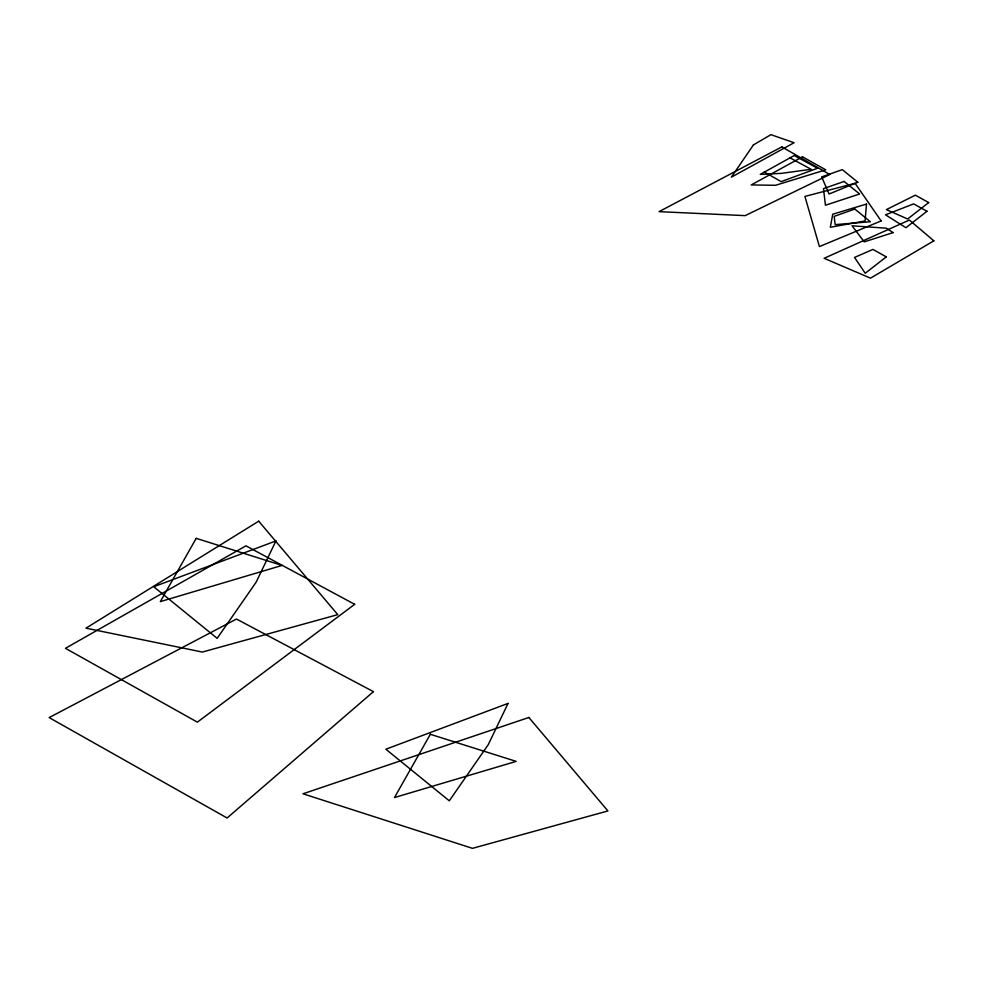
<?xml version="1.0" encoding="UTF-8"?>
<svg xmlns="http://www.w3.org/2000/svg" width="983" height="983" viewBox="0 0 983 983"><rect width="100%" height="100%" fill="white"/><g stroke="black" fill="none" stroke-linecap="round" stroke-linejoin="round"><path stroke-width="1.47" d="M790.099 157.919L811.135 169.297L781.424 173.377L760.24 174.384L794.227 155.535L817.561 168.24L781.153 181.646L764.381 172M866.49 204.083L865.077 220.966L830.328 227.282L832.748 214.208L866.49 204.083M275.928 540.933L256.108 582.243L217.169 638.348L153.741 586.753L275.928 540.933M508.051 703.398L488.232 744.709L449.292 800.813L385.864 749.206L508.051 703.398M196.195 538.34L160.34 601.608L282.06 565.434L196.195 538.34M430.333 734.289L394.478 797.545L516.198 761.383L430.333 734.289M753.457 144.894L731.34 177.161L794.092 142.732L770.93 134.659L753.457 144.894M373.429 691.639L227.098 817.991L49.15 717.59L236.473 619.044L373.429 691.639M928.689 202.572L907.653 218.988L886.396 209.612L915.345 195.175L928.689 202.572M926.981 211.284L905.933 227.7L885.511 214.835L913.637 203.886L926.981 211.284M886.285 256.858L865.237 273.274L854.534 257.435L872.929 249.424L886.285 256.858M354.666 604.312L197.374 722.149L65.443 648.313L245.934 545.823L354.666 604.312M258.713 521.187L85.976 628.162L202.326 652.048L337.783 614.645L258.713 521.187M933.85 240.823L870.496 278.164L824.123 258.296L909.361 220.045L933.85 240.823M802.484 156.801L751.233 184.939L775.562 185.283L825.769 169.838L802.484 156.801M781.854 146.885L659.04 211.652L745.175 215.633L829.799 174.519L781.854 146.885M881.137 220.929L819.429 246.573L804.905 196.428L855.075 183.293L881.137 220.929M857.827 182.248L829.074 193.995L821.665 176.903L842.308 169.641L857.827 182.248M854.829 209.047L834.174 216.371L835.169 224.628L870.348 221.74L854.829 209.047M844.114 181.437L823.471 188.65L825.45 205.226L859.634 193.995L844.114 181.437M528.854 717.479L302.997 793.785L472.467 848.341L607.924 810.938L528.854 717.479M893.142 232.602L864.254 241.867L852.052 225.807L886.285 228.179L893.142 232.602"/></g></svg>
